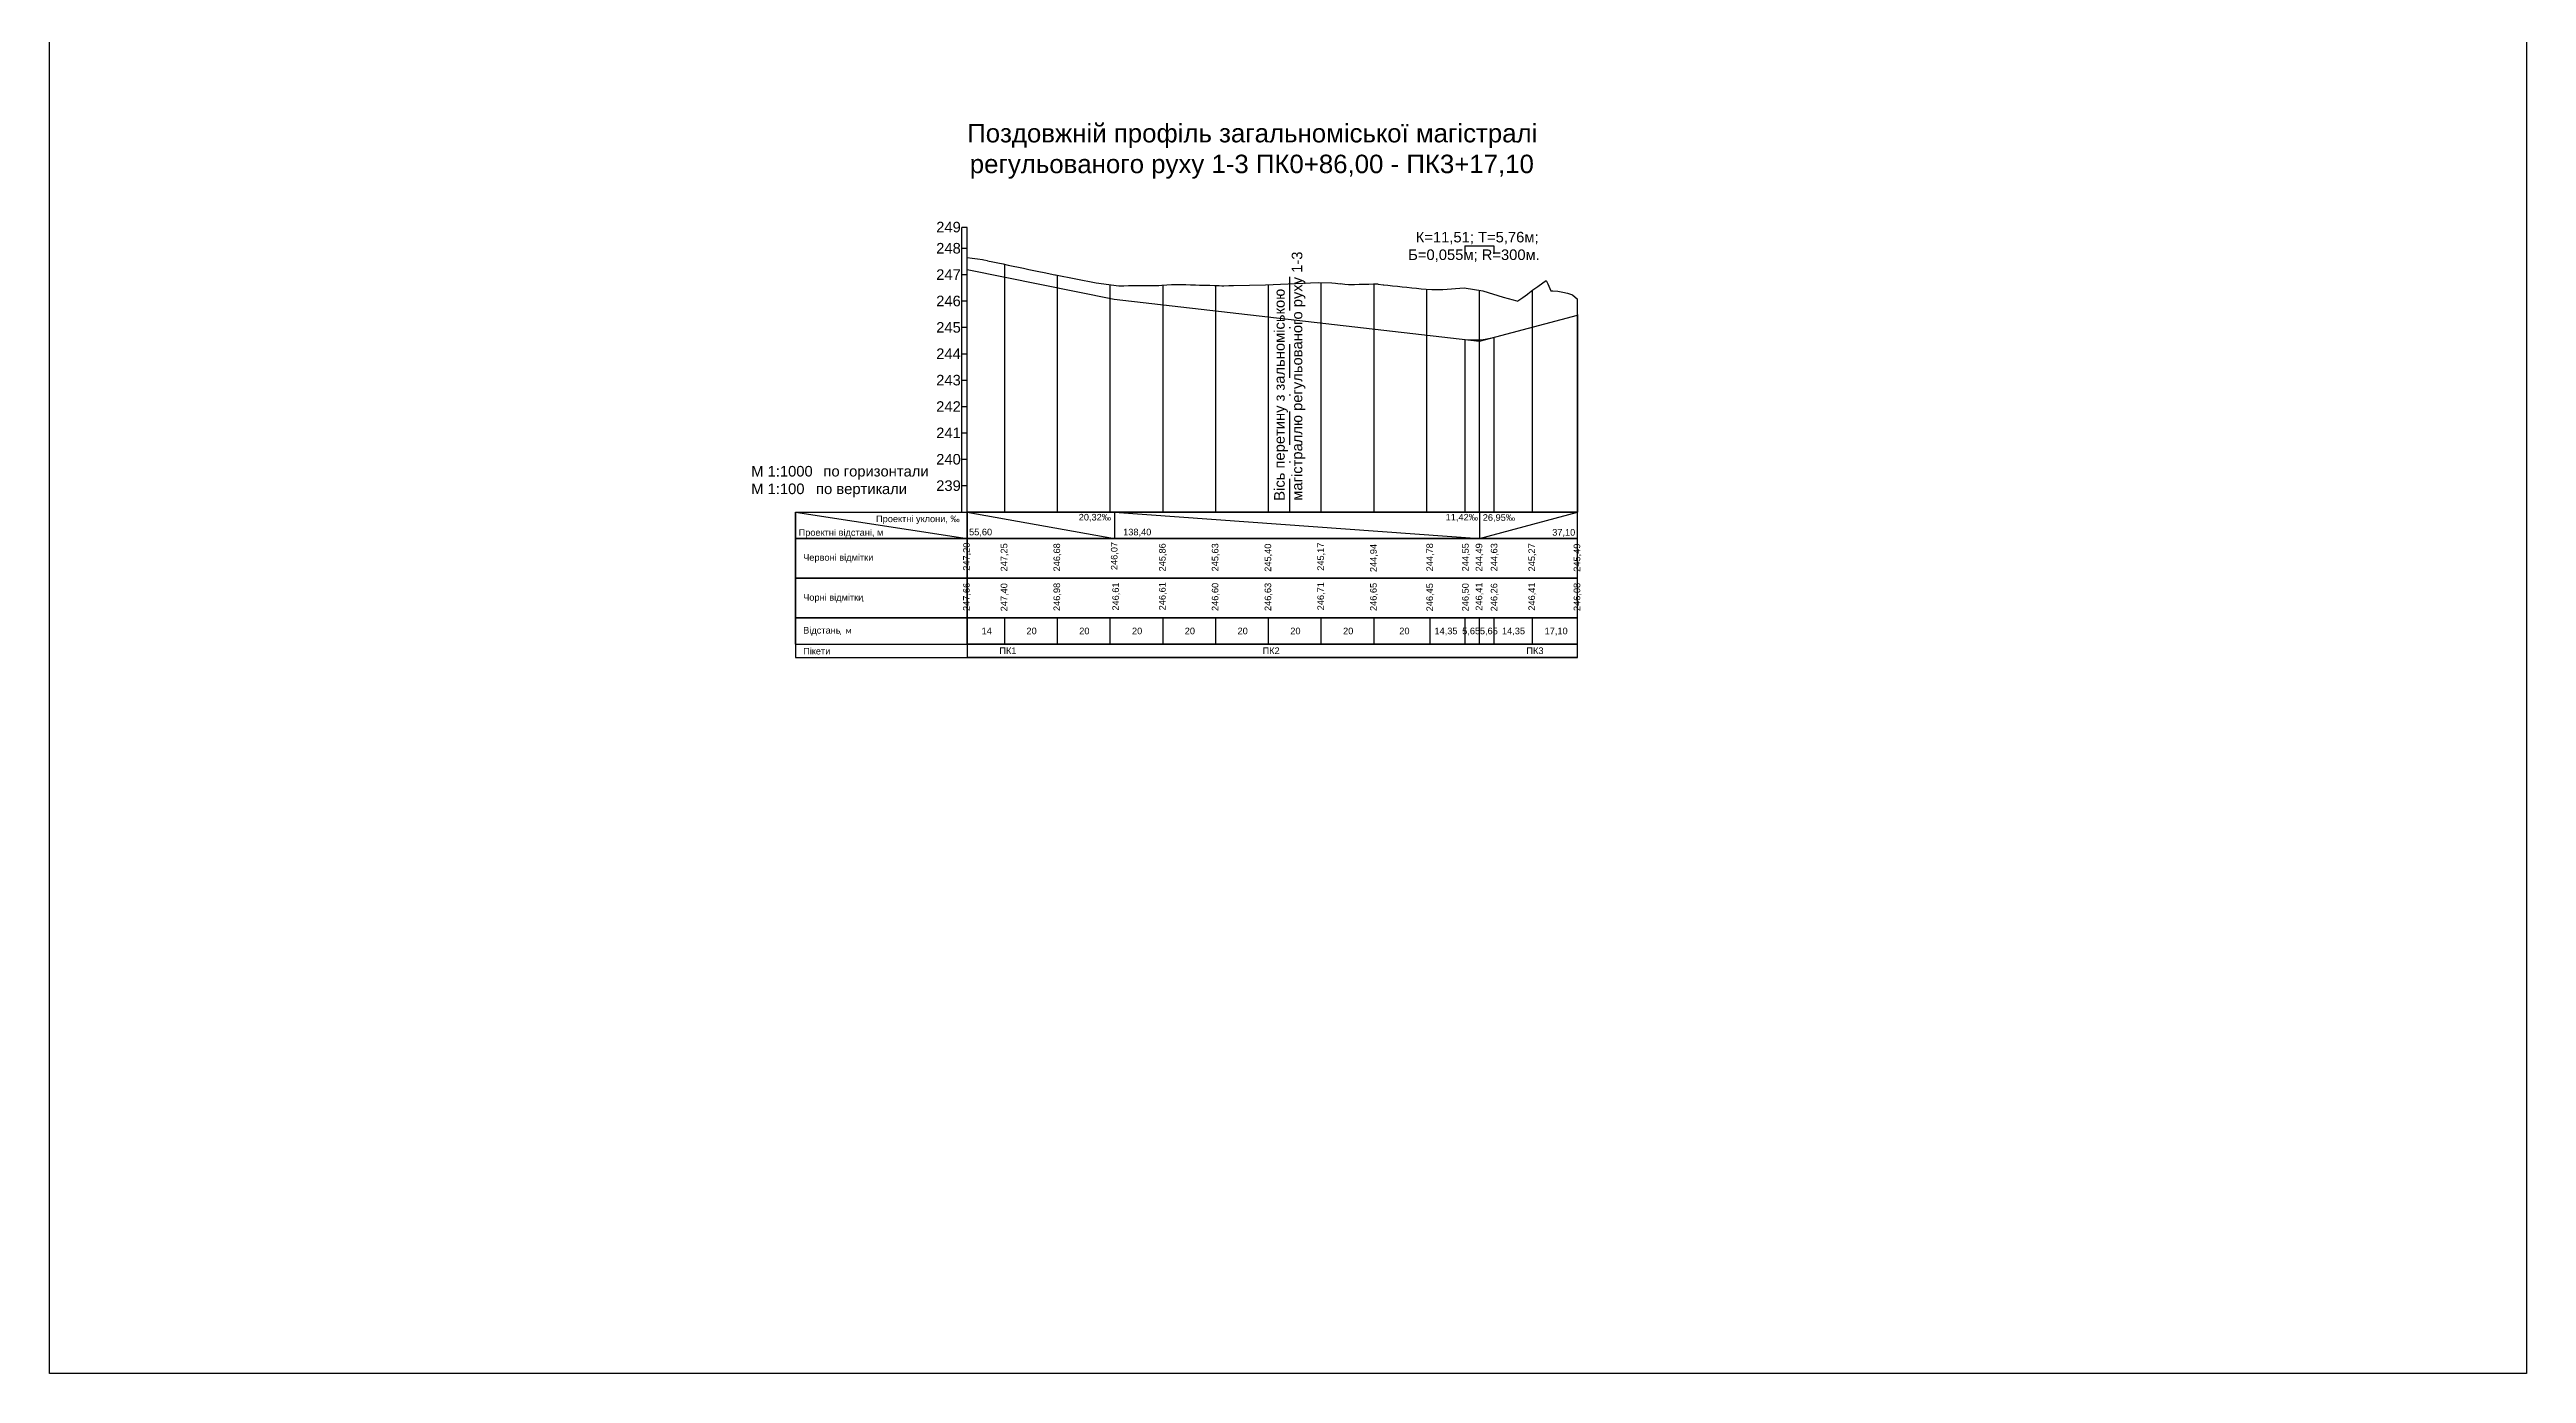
# Model space of a CAD drawing. Header units: millimetres. Extents: x -2825 to 30098, y -1816 to 5947.
# Drawn here: x -1866 to -928, y -650 to -149 of the extents above; entities that cross this region are included whole.
import ezdxf

# ---------------------------------------------------------------- set-up
doc = ezdxf.new("R2010")
doc.units = ezdxf.units.MM
doc.linetypes.add('DASHDOT', pattern=[25.4, 12.7, -6.35, 0, -6.35])
for name, color, linetype in [('1 Вісь', 90, 'Continuous'), ('1-3-C-ROAD-PROF-VIEW', 7, 'Continuous'), ('C-ROAD-PROF', 92, 'Continuous'), ('C-ROAD-PROF-BAND', 7, 'Continuous'), ('C-ROAD-PROF-GRID', 150, 'Continuous'), ('C-ROAD-PROF-LABEL', 7, 'Continuous'), ('C-ROAD-PROF-LINE', 1, 'Continuous'), ('Трасса 4-2 7-C-ROAD-PROF-VIEW', 7, 'Continuous')]:
    doc.layers.add(name, color=color, linetype=linetype)
doc.layers.add('Текст', color=7, linetype='Continuous', lineweight=20)
doc.styles.get("Standard").update_dxf_attribs({"font": 'arial.ttf'})
doc.styles.add('СПДС', font='isocpeur.ttf')

msp = doc.modelspace()

# ---------------------------------------------------------------- linework, layer by layer
at = {"color": 0}
for p, q in [((-1518.53184, -215.99003), (-1520.53184, -215.99003)), ((-1518.53184, -224.00567), (-1520.53184, -224.00567)), ((-1329.93351, -223.01008), (-1318.86172, -223.01008)), ((-1329.93351, -223.01008), (-1329.93351, -226.01008)), ((-1318.86172, -223.01008), (-1318.86172, -226.01008)), ((-1518.53184, -234.00567), (-1520.53184, -234.00567)), ((-1518.53184, -244.00567), (-1520.53184, -244.00567)), ((-1518.53184, -254.00567), (-1520.53184, -254.00567)), ((-1350.19317, -256.17328), (-1350.16959, -256.17598)), ((-1342.99905, -256.13484), (-1342.97051, -256.13124)), ((-1518.53184, -264.00567), (-1520.53184, -264.00567)), ((-1518.53184, -274.00567), (-1520.53184, -274.00567)), ((-1518.53184, -284.00567), (-1520.53184, -284.00567)), ((-1518.53184, -294.00567), (-1520.53184, -294.00567)), ((-1518.53184, -304.00567), (-1520.53184, -304.00567)), ((-1518.53184, -314.00567), (-1520.53184, -314.00567)), ((-1583.53184, -323.98698), (-1518.53184, -333.98698)), ((-1462.68184, -323.98698), (-1462.68184, -333.98698)), ((-1324.28184, -323.98698), (-1324.28184, -333.98698)), ((-1583.53184, -373.98698), (-1583.53184, -378.99698)), ((-1583.53184, -378.99698), (-1518.53184, -378.99698))]:
    msp.add_line(p, q, dxfattribs=at)
at = {"layer": '1 Вісь', "color": 0, "linetype": 'DASHDOT'}
msp.add_line((-1396.15184, -323.98698), (-1396.15184, -230.15993), dxfattribs=at)
at = {"layer": '1-3-C-ROAD-PROF-VIEW', "color": 0, "extrusion": (0, 1, 0)}
for p, q in [((-1583.53184, -323.98698), (-1518.53184, -323.98698)), ((-1583.53184, -333.98698), (-1518.53184, -333.98698)), ((-1518.53184, -333.98698), (-1583.53184, -333.98698)), ((-1583.53184, -348.98698), (-1518.53184, -348.98698)), ((-1518.53184, -348.98698), (-1583.53184, -348.98698)), ((-1583.53184, -363.98698), (-1518.53184, -363.98698)), ((-1518.53184, -363.98698), (-1583.53184, -363.98698)), ((-1583.53184, -373.98698), (-1518.53184, -373.98698)), ((-1583.53184, -373.98698), (-1518.53184, -373.98698))]:
    msp.add_line(p, q, dxfattribs=at)
at = {"layer": '1-3-C-ROAD-PROF-VIEW', "color": 0, "extrusion": (1, 0, 0)}
for p, q in [((-1583.53184, -323.98698), (-1583.53184, -333.98698)), ((-1583.53184, -373.98698), (-1583.53184, -323.98698)), ((-1583.53184, -333.98698), (-1583.53184, -348.98698)), ((-1583.53184, -348.98698), (-1583.53184, -363.98698)), ((-1583.53184, -363.98698), (-1583.53184, -373.98698))]:
    msp.add_line(p, q, dxfattribs=at)
at = {"layer": 'C-ROAD-PROF', "color": 0, "linetype": 'Continuous', "extrusion": (1, 0, 0)}
msp.add_line((-1520.53184, -323.98698), (-1520.53184, -215.99003), dxfattribs=at)
at = {"layer": 'C-ROAD-PROF', "color": 0, "extrusion": (-0.134908, -0.990858, 0), "elevation": 430.19235}
msp.add_lwpolyline([(-1473.97038, 0), (-1472.00753, 0)], dxfattribs=at)
at = {"layer": 'C-ROAD-PROF', "color": 0, "extrusion": (-0.139618, -0.990205, 0), "elevation": 437.1881}
msp.add_lwpolyline([(-1469.94496, 0), (-1467.98082, 0)], dxfattribs=at)
at = {"layer": 'C-ROAD-PROF', "color": 0, "extrusion": (-0.144124, -0.98956, 0), "elevation": 443.86554}
msp.add_lwpolyline([(-1465.97561, 0), (-1464.01019, 0)], dxfattribs=at)
at = {"layer": 'C-ROAD-PROF', "color": 0, "extrusion": (-0.148419, -0.988925, 0), "elevation": 450.21791}
msp.add_lwpolyline([(-1462.06918, 0), (-1461.57061, 0)], dxfattribs=at)
at = {"layer": 'C-ROAD-PROF', "color": 0, "extrusion": (-0.209495, -0.97781, 0), "elevation": 540.03915}
msp.add_lwpolyline([(-1430.81883, 0), (-1429.33403, 0)], dxfattribs=at)
at = {"layer": 'C-ROAD-PROF', "color": 0, "extrusion": (-0.209882, -0.977727, 0), "elevation": 540.60503}
msp.add_lwpolyline([(-1429.12009, 0), (-1427.13088, 0)], dxfattribs=at)
at = {"layer": 'C-ROAD-PROF', "color": 0}
for points in [[(-1508.80731, -229.03458), (-1506.86241, -229.45229)], [(-1485.23712, -233.98698), (-1485.17536, -233.98986)], [(-1469.56259, -237.0171), (-1460.96735, -238.10569)], [(-1457.34887, -238.06842), (-1455.53962, -238.03615)], [(-1453.73038, -238.01388), (-1451.92113, -238.00166)], [(-1450.11189, -237.99949), (-1448.30264, -238.00739)], [(-1446.4934, -238.02534), (-1445.85036, -238.03528)], [(-1445.85036, -238.03528), (-1444.68416, -237.94697)], [(-1435.63793, -237.6894), (-1433.82869, -237.73988)], [(-1430.42266, -237.85723), (-1430.2102, -237.86141)], [(-1426.59171, -237.95603), (-1424.78247, -238.01491)], [(-1417.54549, -238.01118), (-1405.48965, -237.77638)], [(-1380.35442, -237.05403), (-1378.94355, -237.15361)], [(-1355.43676, -238.3174), (-1353.68098, -238.52194)], [(-1353.68098, -238.52194), (-1353.62855, -238.52627)], [(-1350.01212, -238.8616), (-1348.20391, -239.04721)], [(-1338.26563, -239.57655), (-1330.18707, -238.97244)], [(-1309.8553, -243.98698), (-1309.73999, -243.90188)], [(-1307.85764, -242.52201), (-1306.11429, -241.27081)], [(-1306.11429, -241.27081), (-1305.97529, -241.16212)], [(-1302.2106, -238.35064), (-1300.32825, -237.01552)], [(-1294.6812, -240.19998), (-1292.79885, -240.49738)], [(-1292.79885, -240.49738), (-1290.9165, -240.96178)]]:
    msp.add_lwpolyline(points, dxfattribs=at)
at = {"layer": 'C-ROAD-PROF', "color": 0, "extrusion": (-0.209795, -0.977745, 0), "elevation": 540.47745}
msp.add_lwpolyline([(-1425.19009, 0), (-1423.20092, 0)], dxfattribs=at)
at = {"layer": 'C-ROAD-PROF', "color": 0, "extrusion": (-0.20932, -0.977847, 0), "elevation": 539.78642}
msp.add_lwpolyline([(-1423.46315, 0), (-1421.47418, 0)], dxfattribs=at)
at = {"layer": 'C-ROAD-PROF', "color": 0, "extrusion": (-0.208558, -0.97801, 0), "elevation": 538.67936}
msp.add_lwpolyline([(-1421.89408, 0), (-1419.90545, 0)], dxfattribs=at)
at = {"layer": 'C-ROAD-PROF', "color": 0, "extrusion": (-0.207511, -0.978233, 0), "elevation": 537.15823}
msp.add_lwpolyline([(-1420.4816, 0), (-1418.49342, 0)], dxfattribs=at)
at = {"layer": 'C-ROAD-PROF', "color": 0, "extrusion": (-0.206178, -0.978515, 0), "elevation": 535.2253}
msp.add_lwpolyline([(-1419.22388, 0), (-1417.23627, 0)], dxfattribs=at)
at = {"layer": 'C-ROAD-PROF', "color": 0, "extrusion": (-0.204561, -0.978854, 0), "elevation": 532.88316}
msp.add_lwpolyline([(-1418.11858, 0), (-1416.13165, 0)], dxfattribs=at)
at = {"layer": 'C-ROAD-PROF', "color": 0, "extrusion": (-0.202661, -0.979249, 0), "elevation": 530.13472}
msp.add_lwpolyline([(-1417.16284, 0), (-1415.17672, 0)], dxfattribs=at)
at = {"layer": 'C-ROAD-PROF', "color": 0, "extrusion": (-0.200481, -0.979698, 0), "elevation": 526.9832}
msp.add_lwpolyline([(-1416.3533, 0), (-1414.36809, 0)], dxfattribs=at)
at = {"layer": 'C-ROAD-PROF', "color": 0, "extrusion": (-0.198022, -0.980198, 0), "elevation": 523.4322}
msp.add_lwpolyline([(-1415.68609, 0), (-1413.70189, 0)], dxfattribs=at)
at = {"layer": 'C-ROAD-PROF', "color": 0, "extrusion": (-0.205204, -0.978719, 0), "elevation": 533.78367}
msp.add_lwpolyline([(-1409.82598, 0), (-1405.61523, 0)], dxfattribs=at)
at = {"layer": 'C-ROAD-PROF', "color": 0, "extrusion": (-0.061587, -0.998102, 0), "elevation": 325.01271}
msp.add_lwpolyline([(-1467.94545, 0), (-1467.84935, 0)], dxfattribs=at)
at = {"layer": 'C-ROAD-PROF', "color": 0, "extrusion": (-0.191123, -0.981566, 0), "elevation": 513.51479}
msp.add_lwpolyline([(-1412.98179, 0), (-1397.17353, 0)], dxfattribs=at)
at = {"layer": 'C-ROAD-PROF', "color": 0, "extrusion": (-0.061103, -0.998131, 0), "elevation": 326.92968}
msp.add_lwpolyline([(-1443.68865, 0), (-1443.0538, 0)], dxfattribs=at)
at = {"layer": 'C-ROAD-PROF', "color": 0, "extrusion": (0.028781, -0.999586, 0), "elevation": 196.01567}
msp.add_lwpolyline([(-1466.58281, 0), (-1465.40674, 0)], dxfattribs=at)
at = {"layer": 'C-ROAD-PROF', "color": 0, "extrusion": (0.023328, -0.999728, 0), "elevation": 204.00704}
msp.add_lwpolyline([(-1464.31561, 0), (-1462.50587, 0)], dxfattribs=at)
at = {"layer": 'C-ROAD-PROF', "color": 0, "extrusion": (0.012306, -0.999924, 0), "elevation": 220.1064}
msp.add_lwpolyline([(-1458.35866, 0), (-1456.54928, 0)], dxfattribs=at)
at = {"layer": 'C-ROAD-PROF', "color": 0, "extrusion": (0.001196, -0.999999, 0), "elevation": 236.26437}
msp.add_lwpolyline([(-1452.20485, 0), (-1450.3956, 0)], dxfattribs=at)
at = {"layer": 'C-ROAD-PROF', "color": 0, "extrusion": (-0.009922, -0.999951, 0), "elevation": 252.36511}
msp.add_lwpolyline([(-1445.86995, 0), (-1444.06062, 0)], dxfattribs=at)
at = {"layer": 'C-ROAD-PROF', "color": 0, "extrusion": (0.07156, -0.997436, 0), "elevation": 133.95508}
msp.add_lwpolyline([(-1458.00792, 0), (-1456.19403, 0)], dxfattribs=at)
at = {"layer": 'C-ROAD-PROF', "color": 0, "extrusion": (0.067482, -0.99772, 0), "elevation": 139.90648}
msp.add_lwpolyline([(-1455.63429, 0), (-1453.82091, 0)], dxfattribs=at)
at = {"layer": 'C-ROAD-PROF', "color": 0, "extrusion": (0.063287, -0.997995, 0), "elevation": 146.01692}
msp.add_lwpolyline([(-1453.21992, 0), (-1451.83274, 0)], dxfattribs=at)
at = {"layer": 'C-ROAD-PROF', "color": 0, "extrusion": (-0.014223, -0.999899, 0), "elevation": 258.05926}
msp.add_lwpolyline([(-1436.15621, 0), (-1435.73132, 0)], dxfattribs=at)
at = {"layer": 'C-ROAD-PROF', "color": 0, "extrusion": (-0.018815, -0.999823, 0), "elevation": 264.65125}
msp.add_lwpolyline([(-1434.53084, 0), (-1432.72127, 0)], dxfattribs=at)
at = {"layer": 'C-ROAD-PROF', "color": 0, "extrusion": (-0.023375, -0.999727, 0), "elevation": 271.1827}
msp.add_lwpolyline([(-1431.49938, 0), (-1429.68964, 0)], dxfattribs=at)
at = {"layer": 'C-ROAD-PROF', "color": 0, "extrusion": (-0.032364, -0.999476, 0), "elevation": 284.01953}
msp.add_lwpolyline([(-1425.38341, 0), (-1423.57322, 0)], dxfattribs=at)
at = {"layer": 'C-ROAD-PROF', "color": 0, "extrusion": (-0.036777, -0.999323, 0), "elevation": 290.30325}
msp.add_lwpolyline([(-1422.30511, 0), (-1420.70724, 0)], dxfattribs=at)
at = {"layer": 'C-ROAD-PROF', "color": 0, "extrusion": (-0.023995, -0.999712, 0), "elevation": 272.1114}
msp.add_lwpolyline([(-1424.09082, 0), (-1422.28105, 0)], dxfattribs=at)
at = {"layer": 'C-ROAD-PROF', "color": 0, "extrusion": (-0.028284, -0.9996, 0), "elevation": 278.21122}
msp.add_lwpolyline([(-1421.10046, 0), (-1419.29049, 0)], dxfattribs=at)
at = {"layer": 'C-ROAD-PROF', "color": 0, "extrusion": (-0.036707, -0.999326, 0), "elevation": 290.15441}
msp.add_lwpolyline([(-1415.08537, 0), (-1413.2749, 0)], dxfattribs=at)
at = {"layer": 'C-ROAD-PROF', "color": 0, "extrusion": (-0.040827, -0.999166, 0), "elevation": 295.97789}
msp.add_lwpolyline([(-1412.06679, 0), (-1411.08294, 0)], dxfattribs=at)
at = {"layer": 'C-ROAD-PROF', "color": 0, "extrusion": (0.029883, -0.999553, 0), "elevation": 195.52247}
msp.add_lwpolyline([(-1428.47084, 0), (-1427.64426, 0)], dxfattribs=at)
at = {"layer": 'C-ROAD-PROF', "color": 0, "extrusion": (0.025751, -0.999668, 0), "elevation": 201.42188}
msp.add_lwpolyline([(-1426.82388, 0), (-1425.01404, 0)], dxfattribs=at)
at = {"layer": 'C-ROAD-PROF', "color": 0, "extrusion": (0.021574, -0.999767, 0), "elevation": 207.37361}
msp.add_lwpolyline([(-1424.16009, 0), (-1422.35042, 0)], dxfattribs=at)
at = {"layer": 'C-ROAD-PROF', "color": 0, "extrusion": (0.046221, -0.998931, 0), "elevation": 172.55978}
msp.add_lwpolyline([(-1414.9777, 0), (-1394.9385, 0)], dxfattribs=at)
at = {"layer": 'C-ROAD-PROF', "color": 0, "extrusion": (-0.039807, -0.999207, 0), "elevation": 291.81416}
msp.add_lwpolyline([(-1374.94537, 0), (-1369.82387, 0)], dxfattribs=at)
at = {"layer": 'C-ROAD-PROF', "color": 0, "extrusion": (-0.100689, -0.994918, 0), "elevation": 374.79312}
msp.add_lwpolyline([(-1348.05684, 0), (-1346.23939, 0)], dxfattribs=at)
at = {"layer": 'C-ROAD-PROF', "color": 0, "extrusion": (-0.105973, -0.994369, 0), "elevation": 381.9387}
msp.add_lwpolyline([(-1344.2296, 0), (-1342.41114, 0)], dxfattribs=at)
at = {"layer": 'C-ROAD-PROF', "color": 0, "extrusion": (-0.11107, -0.993813, 0), "elevation": 388.81756}
msp.add_lwpolyline([(-1340.43491, 0), (-1339.05666, 0)], dxfattribs=at)
at = {"layer": 'C-ROAD-PROF', "color": 0, "extrusion": (0.04434, -0.999016, 0), "elevation": 176.52713}
msp.add_lwpolyline([(-1383.14497, 0), (-1382.70605, 0)], dxfattribs=at)
at = {"layer": 'C-ROAD-PROF', "color": 0, "extrusion": (0.037468, -0.999298, 0), "elevation": 186.03329}
msp.add_lwpolyline([(-1381.45918, 0), (-1379.64969, 0)], dxfattribs=at)
at = {"layer": 'C-ROAD-PROF', "color": 0, "extrusion": (0.030527, -0.999534, 0), "elevation": 195.61028}
msp.add_lwpolyline([(-1378.32445, 0), (-1376.51539, 0)], dxfattribs=at)
at = {"layer": 'C-ROAD-PROF', "color": 0, "extrusion": (0.02353, -0.999723, 0), "elevation": 205.2402}
msp.add_lwpolyline([(-1375.11253, 0), (-1373.30381, 0)], dxfattribs=at)
at = {"layer": 'C-ROAD-PROF', "color": 0, "extrusion": (0.01649, -0.999864, 0), "elevation": 214.90508}
msp.add_lwpolyline([(-1371.82459, 0), (-1370.01613, 0)], dxfattribs=at)
at = {"layer": 'C-ROAD-PROF', "color": 0, "extrusion": (0.00942, -0.999956, 0), "elevation": 224.58691}
msp.add_lwpolyline([(-1368.46231, 0), (-1366.65402, 0)], dxfattribs=at)
at = {"layer": 'C-ROAD-PROF', "color": 0, "extrusion": (0.002332, -0.999997, 0), "elevation": 234.26774}
msp.add_lwpolyline([(-1365.02788, 0), (-1363.47973, 0)], dxfattribs=at)
at = {"layer": 'C-ROAD-PROF', "color": 0, "extrusion": (-0.132495, -0.991184, 0), "elevation": 415.93424}
msp.add_lwpolyline([(-1319.45331, 0), (-1319.19094, 0)], dxfattribs=at)
at = {"layer": 'C-ROAD-PROF', "color": 0, "extrusion": (-0.137873, -0.99045, 0), "elevation": 423.08916}
msp.add_lwpolyline([(-1316.91366, 0), (-1315.08801, 0)], dxfattribs=at)
at = {"layer": 'C-ROAD-PROF', "color": 0, "extrusion": (-0.143012, -0.989721, 0), "elevation": 429.90868}
msp.add_lwpolyline([(-1312.87449, 0), (-1312.5577, 0)], dxfattribs=at)
at = {"layer": 'C-ROAD-PROF', "color": 0, "extrusion": (-0.098649, -0.995122, 0), "elevation": 370.83574}
msp.add_lwpolyline([(-1330.45482, 0), (-1328.95282, 0)], dxfattribs=at)
at = {"layer": 'C-ROAD-PROF', "color": 0, "extrusion": (-0.104526, -0.994522, 0), "elevation": 378.6802}
msp.add_lwpolyline([(-1326.73888, 0), (-1324.92071, 0)], dxfattribs=at)
at = {"layer": 'C-ROAD-PROF', "color": 0, "extrusion": (-0.110218, -0.993907, 0), "elevation": 386.25912}
msp.add_lwpolyline([(-1322.73107, 0), (-1320.91177, 0)], dxfattribs=at)
at = {"layer": 'C-ROAD-PROF', "color": 0, "extrusion": (-0.089005, -0.996031, 0), "elevation": 358.05933}
msp.add_lwpolyline([(-1327.0262, 0), (-1325.21078, 0)], dxfattribs=at)
at = {"layer": 'C-ROAD-PROF', "color": 0, "extrusion": (-0.095647, -0.995415, 0), "elevation": 366.8908}
msp.add_lwpolyline([(-1322.79297, 0), (-1320.97643, 0)], dxfattribs=at)
at = {"layer": 'C-ROAD-PROF', "color": 0, "extrusion": (-0.108402, -0.994107, 0), "elevation": 383.78671}
msp.add_lwpolyline([(-1314.34589, 0), (-1312.52695, 0)], dxfattribs=at)
at = {"layer": 'C-ROAD-PROF', "color": 0, "extrusion": (-0.114495, -0.993424, 0), "elevation": 391.82625}
msp.add_lwpolyline([(-1310.14939, 0), (-1308.32921, 0)], dxfattribs=at)
at = {"layer": 'C-ROAD-PROF', "color": 0, "extrusion": (-0.051247, -0.998686, 0), "elevation": 308.04423}
msp.add_lwpolyline([(-1330.54947, 0), (-1328.36305, 0)], dxfattribs=at)
at = {"layer": 'C-ROAD-PROF', "color": 0, "extrusion": (-0.00283, -0.999996, 0), "elevation": 243.36276}
msp.add_lwpolyline([(-1341.72061, 0), (-1337.58229, 0)], dxfattribs=at)
at = {"layer": 'C-ROAD-PROF', "color": 0, "extrusion": (-0.152552, -0.988295, 0), "elevation": 439.09781}
msp.add_lwpolyline([(-1278.16219, 0), (-1270.97579, 0)], dxfattribs=at)
at = {"layer": 'C-ROAD-PROF', "color": 0, "extrusion": (-0.293111, -0.956078, 0), "elevation": 617.33507}
msp.add_lwpolyline([(-1194.60611, 0), (-1186.55473, 0)], dxfattribs=at)
at = {"layer": 'C-ROAD-PROF', "color": 0, "extrusion": (0.28043, 0.959875, 0), "elevation": -601.57483}
msp.add_lwpolyline([(1194.6223, 0), (1192.66127, 0)], dxfattribs=at)
at = {"layer": 'C-ROAD-PROF', "color": 0, "extrusion": (0.271077, 0.962558, 0), "elevation": -589.94231}
msp.add_lwpolyline([(1198.45786, 0), (1196.50229, 0)], dxfattribs=at)
at = {"layer": 'C-ROAD-PROF', "color": 0, "extrusion": (-0.261254, -0.96527, 0), "elevation": 577.71824}
msp.add_lwpolyline([(-1202.4522, 0), (-1200.62158, 0)], dxfattribs=at)
at = {"layer": 'C-ROAD-PROF', "color": 0, "extrusion": (-0.57728, 0.816546, 0), "elevation": 556.92992}
msp.add_lwpolyline([(1210.2628, 0), (1209.36452, 0)], dxfattribs=at)
at = {"layer": 'C-ROAD-PROF', "color": 0, "extrusion": (-0.599851, 0.800112, 0), "elevation": 590.4744}
msp.add_lwpolyline([(1193.34549, 0), (1191.90961, 0)], dxfattribs=at)
at = {"layer": 'C-ROAD-PROF', "color": 0, "extrusion": (0.604541, -0.796574, 0), "elevation": -597.41168}
msp.add_lwpolyline([(-1186.09861, 0), (-1183.73556, 0)], dxfattribs=at)
at = {"layer": 'C-ROAD-PROF', "color": 0, "extrusion": (0.592067, -0.805889, 0), "elevation": -578.91138}
msp.add_lwpolyline([(-1192.89237, 0), (-1190.55662, 0)], dxfattribs=at)
at = {"layer": 'C-ROAD-PROF', "color": 0, "extrusion": (0.563884, -0.825854, 0), "elevation": -537.49362}
msp.add_lwpolyline([(-1207.53075, 0), (-1205.96526, 0)], dxfattribs=at)
at = {"layer": 'C-ROAD-PROF', "color": 0, "extrusion": (0.91147, 0.411366, 0), "elevation": -1281.169}
msp.add_lwpolyline([(319.15134, 0), (317.71837, 0)], dxfattribs=at)
at = {"layer": 'C-ROAD-PROF', "color": 0, "extrusion": (0.914362, 0.404899, 0), "elevation": -1283.38771}
msp.add_lwpolyline([(308.63403, 0), (305.74088, 0)], dxfattribs=at)
at = {"layer": 'C-ROAD-PROF', "color": 0, "extrusion": (0.020019, -0.9998, 0), "elevation": 214.06592}
msp.add_lwpolyline([(-1301.82075, 0), (-1301.10969, 0)], dxfattribs=at)
at = {"layer": 'C-ROAD-PROF', "color": 0, "extrusion": (-0.068877, -0.997625, 0), "elevation": 328.80369}
msp.add_lwpolyline([(-1276.94901, 0), (-1275.06218, 0)], dxfattribs=at)
at = {"layer": 'C-ROAD-PROF', "color": 0, "extrusion": (-0.317682, -0.948197, 0), "elevation": 638.58025}
msp.add_lwpolyline([(-1147.49434, 0), (-1145.58741, 0)], dxfattribs=at)
at = {"layer": 'C-ROAD-PROF', "color": 0, "extrusion": (-0.602522, -0.798102, 0), "elevation": 969.51151}
msp.add_lwpolyline([(-883.29082, 0), (-883.19785, 0)], dxfattribs=at)
at = {"layer": 'C-ROAD-PROF', "color": 0, "extrusion": (-0.648924, -0.760853, 0), "elevation": 1020.32559}
msp.add_lwpolyline([(-823.97009, 0), (-821.49609, 0)], dxfattribs=at)
at = {"layer": 'C-ROAD-PROF-BAND', "color": 0}
for p, q in [((-1518.53184, -323.98698), (-1287.15181, -323.98698)), ((-1287.15181, -323.98698), (-1518.53184, -323.98698)), ((-1518.53184, -323.98698), (-1518.53184, -333.98698)), ((-1287.15181, -333.98698), (-1287.15181, -323.98698)), ((-1518.53184, -333.98698), (-1287.15181, -333.98698)), ((-1287.15181, -333.98698), (-1518.53184, -333.98698)), ((-1518.53184, -333.98698), (-1518.53184, -348.98698)), ((-1287.15181, -348.98698), (-1287.15181, -333.98698)), ((-1518.53184, -348.98698), (-1287.15181, -348.98698)), ((-1287.15181, -348.98698), (-1518.53184, -348.98698)), ((-1518.53184, -348.98698), (-1518.53184, -363.98698)), ((-1287.15181, -363.98698), (-1287.15181, -348.98698)), ((-1518.53184, -363.98698), (-1287.15181, -363.98698)), ((-1287.15181, -363.98698), (-1518.53184, -363.98698)), ((-1518.53184, -363.98698), (-1518.53184, -373.98698)), ((-1329.93351, -363.98698), (-1329.93351, -373.98698)), ((-1318.86172, -363.98698), (-1318.86172, -373.98698)), ((-1287.15181, -373.98698), (-1287.15181, -363.98698)), ((-1518.53184, -373.98698), (-1287.15181, -373.98698)), ((-1287.15181, -373.98698), (-1518.53184, -373.98698)), ((-1518.53184, -373.98698), (-1518.53184, -378.98698)), ((-1287.15181, -378.98698), (-1287.15181, -373.98698)), ((-1518.53184, -378.98698), (-1287.15181, -378.98698))]:
    msp.add_line(p, q, dxfattribs=at)
at = {"layer": 'C-ROAD-PROF-BAND', "color": 0, "extrusion": (1, 0, 0)}
for p, q in [((-1518.53184, -333.98698), (-1518.53184, -323.98698)), ((-1518.53184, -373.98698), (-1518.53184, -363.98698)), ((-1504.28184, -373.98698), (-1504.28184, -363.98698)), ((-1484.28184, -373.98698), (-1484.28184, -363.98698)), ((-1464.28184, -373.98698), (-1464.28184, -363.98698)), ((-1444.28184, -373.98698), (-1444.28184, -363.98698)), ((-1424.28184, -373.98698), (-1424.28184, -363.98698)), ((-1404.28184, -373.98698), (-1404.28184, -363.98698)), ((-1384.28184, -373.98698), (-1384.28184, -363.98698)), ((-1364.28184, -373.98698), (-1364.28184, -363.98698)), ((-1342.97051, -373.98698), (-1342.97051, -363.98698)), ((-1324.28184, -373.98698), (-1324.28184, -363.98698)), ((-1304.28184, -373.98698), (-1304.28184, -363.98698)), ((-1287.15181, -373.98698), (-1287.15181, -363.98698))]:
    msp.add_line(p, q, dxfattribs=at)
at = {"layer": 'C-ROAD-PROF-BAND', "color": 0, "linetype": 'Continuous', "extrusion": (-0.184386, -0.982854, 0)}
msp.add_line((-1518.53184, -323.98698), (-1462.68184, -333.98698), dxfattribs=at)
at = {"layer": 'C-ROAD-PROF-BAND', "color": 0, "linetype": 'Continuous', "extrusion": (-0.090582, -0.995889, 0)}
msp.add_line((-1462.68184, -323.98698), (-1324.28184, -333.98698), dxfattribs=at)
at = {"layer": 'C-ROAD-PROF-BAND', "color": 0, "linetype": 'Continuous', "extrusion": (0.176344, -0.984329, 0)}
msp.add_line((-1324.28184, -333.98698), (-1287.15181, -323.98698), dxfattribs=at)
at = {"layer": 'C-ROAD-PROF-BAND', "color": 0, "linetype": 'Continuous'}
msp.add_line((-1287.15181, -378.98698), (-1518.53184, -378.98698), dxfattribs=at)
at = {"layer": 'C-ROAD-PROF-BAND'}
msp.add_lwpolyline([(-1866.29536, 640.12279), (-927.51657, 640.12279), (-927.51657, -650.46181), (-1866.29536, -650.46181)], close=True, dxfattribs=at)
at = {"layer": 'C-ROAD-PROF-BAND', "color": 0, "linetype": 'Continuous', "extrusion": (1, 0, 0)}
for points, elevation in [([(-258.49415, 0), (-323.98698, 0)], -1329.93351), ([(-257.69535, 0), (-323.98698, 0)], -1318.86172)]:
    msp.add_lwpolyline(points, dxfattribs=dict(at, elevation=elevation))
at = {"layer": 'C-ROAD-PROF-GRID', "color": 0, "linetype": 'Continuous', "extrusion": (1, 0, 0)}
for p, q in [((-1518.53184, -323.98698), (-1518.53184, -215.99003)), ((-1504.28184, -323.98698), (-1504.28184, -230.00567)), ((-1484.28184, -323.98698), (-1484.28184, -234.15108)), ((-1464.28184, -323.98698), (-1464.28184, -237.68591)), ((-1444.28184, -323.98698), (-1444.28184, -237.9181)), ((-1424.28184, -323.98698), (-1424.28184, -238.0333)), ((-1404.28184, -323.98698), (-1404.28184, -237.7205)), ((-1384.28184, -323.98698), (-1384.28184, -236.89757)), ((-1364.28184, -323.98698), (-1364.28184, -237.45004)), ((-1344.28184, -323.98698), (-1344.28184, -239.46848)), ((-1324.28184, -323.98698), (-1324.28184, -239.88396)), ((-1304.28184, -323.98698), (-1304.28184, -239.87691)), ((-1287.15181, -323.98698), (-1287.15181, -243.22903))]:
    msp.add_line(p, q, dxfattribs=at)
at = {"layer": 'C-ROAD-PROF-LABEL', "color": 0, "linetype": 'Continuous', "extrusion": (1, 0, 0), "elevation": -1287.15181}
msp.add_lwpolyline([(-249.08698, 0), (-323.98698, 0)], dxfattribs=at)
at = {"layer": 'C-ROAD-PROF-LINE', "color": 0, "extrusion": (-0.273477, -0.961879, 0)}
msp.add_line((-1518.53263, -231.98643), (-1462.8164, -243.27157), dxfattribs=at)
at = {"layer": 'C-ROAD-PROF-LINE', "color": 0, "extrusion": (-0.113812, -0.993502, 0)}
msp.add_line((-1462.8164, -243.27157), (-1324.28184, -259.14159), dxfattribs=at)
at = {"layer": 'C-ROAD-PROF-LINE', "color": 0}
msp.add_line((-1324.28184, -259.12623), (-1287.15309, -249.32452), dxfattribs=at)
msp.add_arc((-1326.51915, -228.68908), 30, 263.46488857, 284.78827025, dxfattribs=at)
at = {"layer": 'Трасса 4-2 7-C-ROAD-PROF-VIEW', "color": 0, "extrusion": (1, 0, 0)}
for p, q in [((-1518.53184, -333.97698), (-1518.53184, -323.97698)), ((-1518.53184, -348.97698), (-1518.53184, -333.97698)), ((-1518.53184, -363.97698), (-1518.53184, -348.97698)), ((-1518.53184, -373.97698), (-1518.53184, -363.97698))]:
    msp.add_line(p, q, dxfattribs=at)

# ---------------------------------------------------------------- texts
at = {"color": 0}
for s, p in [('Проектні уклони, ‰', (-1553.03308, -327.73339)), ('Проектні відстані, м', (-1582.39198, -332.91493))]:
    msp.add_text(s, height=2.5, dxfattribs=at).set_placement(p)
at = {"color": 0, "attachment_point": 1}
for s, width, insert, char_height in [('\\pi10.589;Поздовжній профіль загальноміської магістралі \\P\\pi11.578;регульованого руху 1-3 ПК0+86,00 - ПК3+17,10', 235.8671931, (-1529.09164, -176.77564), 7), ('249', 8.7369611, (-1530.23847, -213.88743), 4), ('248', 8.7369611, (-1530.23847, -221.90308), 4), ('247', 8.7369611, (-1530.23847, -231.90308), 4), ('246', 8.7369611, (-1530.23847, -241.90308), 4), ('245', 8.7369611, (-1530.23847, -251.90308), 4), ('244', 8.7369611, (-1530.23847, -261.90308), 4), ('243', 8.7369611, (-1530.23847, -271.90308), 4), ('242', 8.7369611, (-1530.23847, -281.90308), 4), ('241', 8.7369611, (-1530.23847, -291.90308), 4), ('240', 8.7369611, (-1530.23847, -301.90308), 4), ('239', 8.7369611, (-1530.23847, -311.90308), 4)]:
    msp.add_mtext_dynamic_manual_height_columns(s, width=width, gutter_width=10, heights=[0], dxfattribs=dict(at, insert=insert, char_height=char_height))
at = {"color": 0, "insert": (-1361.58707, -217.69086), "char_height": 4, "width": 81.2486482, "attachment_point": 1}
msp.add_mtext('\\pi13.101;{\\f@Arial Unicode MS|b0|i0|c204|p34;К=11\\f@Arial Unicode MS|b0|i0|c0|p34;,\\f@Arial Unicode MS|b0|i0|c204|p34;51; Т=5,76м; \\P\\pi10.243;Б=0,\\f@Arial Unicode MS|b0|i0|c0|p34;0\\f@Arial Unicode MS|b0|i0|c204|p34;55м;\\f@Arial Unicode MS|b0|i0|c0|p34; R\\f@Arial Unicode MS|b0|i0|c204|p34;=\\f@Arial Unicode MS|b0|i0|c0|p34;3\\f@Arial Unicode MS|b0|i0|c204|p34;00м.}', dxfattribs=at)
at = {"layer": '1-3-C-ROAD-PROF-VIEW', "color": 0}
for s, p in [('Червоні відмітки', (-1580.66622, -342.36198)), ('Чорні відмітки', (-1580.66622, -357.48698)), ('Пікети', (-1580.66622, -377.90158)), ('Відстань', (-1580.66622, -369.98698))]:
    msp.add_text(s, height=2.5, dxfattribs=at).set_placement(p)
at = {"layer": '1-3-C-ROAD-PROF-VIEW', "color": 0, "style": 'СПДС'}
for s, p in [(', ', (-1558.41622, -357.48698)), (', ', (-1566.91622, -369.98698)), ('м', (-1564.54122, -369.98698))]:
    msp.add_text(s, height=2.5, dxfattribs=at).set_placement(p)
at = {"layer": 'C-ROAD-PROF-LABEL', "color": 0}
for s, p in [('M 1:1000', (-1600.34991, -310.44002)), ('по горизонтали', (-1572.97292, -310.43515)), ('M 1:100', (-1600.34991, -317.10669)), ('по вертикали', (-1575.77292, -317.10182))]:
    msp.add_text(s, height=4, dxfattribs=at).set_placement(p)
at = {"layer": 'Текст', "color": 0}
for s, p in [('11,42‰', (-1337.13868, -327.11198)), ('14', (-1513.03184, -370.23698)), ('20', (-1496.03184, -370.23698)), ('20', (-1476.03184, -370.23698)), ('20', (-1456.03184, -370.23698)), ('20', (-1436.03184, -370.23698)), ('20', (-1416.03184, -370.23698)), ('20', (-1396.03184, -370.23698)), ('20', (-1376.03184, -370.23698)), ('20', (-1354.72051, -370.23698)), ('14,35', (-1341.39348, -370.23698)), ('5,65', (-1330.88372, -370.23698)), ('5,65', (-1324.17799, -370.23698)), ('14,35', (-1315.79996, -370.23698)), ('17,10', (-1299.64684, -370.24721))]:
    msp.add_text(s, height=2.5, dxfattribs=at).set_placement(p)
for s, p in [('247,25', (-1503.28184, -346.42448)), ('246,68', (-1483.28184, -346.42448)), ('245,86', (-1443.28184, -346.42448)), ('245,63', (-1423.28184, -346.42448)), ('245,40', (-1403.28184, -346.54948)), ('245,17', (-1383.28184, -346.17448)), ('244,94', (-1363.28184, -346.67448)), ('244,78', (-1341.96028, -346.4018)), ('244,55', (-1328.41455, -346.4018)), ('244,49', (-1323.28184, -346.42448)), ('244,63', (-1317.54421, -346.4018)), ('245,27', (-1303.28184, -346.42448)), ('245,49', (-1286.15181, -346.54948)), ('247,66', (-1517.53184, -361.42448)), ('247,40', (-1503.28184, -361.54948)), ('246,98', (-1483.28184, -361.42448)), ('246,61', (-1460.97668, -361.2768)), ('246,61', (-1443.28184, -361.17448)), ('246,60', (-1423.28184, -361.42448)), ('246,63', (-1403.28184, -361.42448)), ('246,71', (-1383.28184, -361.17448)), ('246,65', (-1363.28184, -361.42448)), ('246,45', (-1341.97052, -361.54948)), ('246,50', (-1328.42478, -361.54948)), ('246,41', (-1323.28184, -361.29948)), ('246,26', (-1317.55444, -361.54948)), ('246,41', (-1303.28184, -361.29948)), ('246,08', (-1286.15181, -361.42448))]:
    msp.add_text(s, height=2.5, rotation=89.99998128, dxfattribs=at).set_placement(p)
at = {"layer": 'Текст', "color": 0, "linetype": 'Continuous', "attachment_point": 1, "rotation": 89.99998128}
for s, insert, char_height, width in [('Вісь перетину з зальноміською магістраллю регульованого руху 1-3', (-1402.15175, -319.6336), 4, 102.0020711), ('247,20', (-1520.03184, -346.17448), 2.5, 11.125), ('246,07', (-1464.03214, -345.92448), 2.5, 10.625)]:
    msp.add_mtext(s, dxfattribs=dict(at, insert=insert, char_height=char_height, width=width))
at = {"layer": 'Текст', "color": 0, "linetype": 'Continuous', "char_height": 2.5, "attachment_point": 1}
for s, insert, width in [('20,32‰', (-1476.22776, -324.61198), 12.125), ('26,95‰', (-1323.09395, -324.73698), 11.25), ('55,60', (-1517.78184, -330.23698), 9.125), ('138,40', (-1459.38593, -330.23698), 10.625), ('37,10', (-1296.77222, -330.36198), 9.125), ('ПК1', (-1506.29673, -375.23698), 2.5), ('ПК2', (-1406.54673, -375.23698), 3), ('ПК3', (-1306.54673, -375.23698), 3)]:
    msp.add_mtext(s, dxfattribs=dict(at, insert=insert, width=width))

doc.saveas('drawing.dxf')
